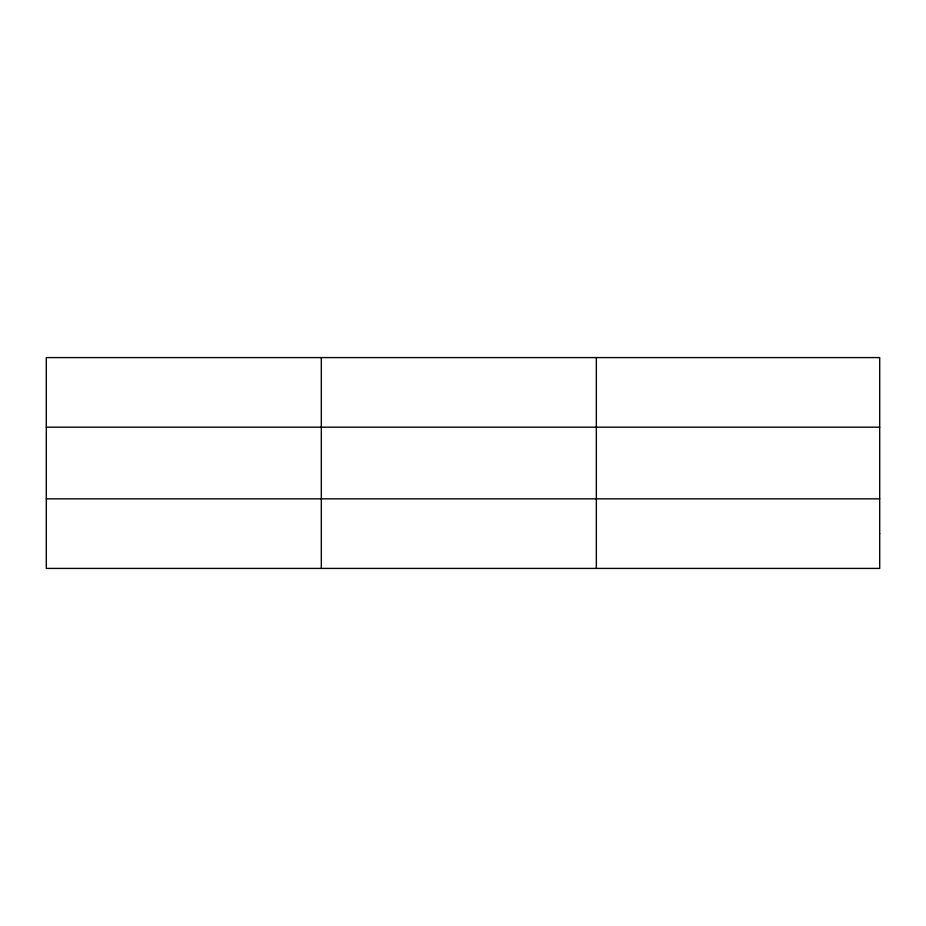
<?xml version="1.0" encoding="UTF-8"?>
<svg xmlns="http://www.w3.org/2000/svg" width="926" height="926" viewBox="0 0 926 926"><rect width="100%" height="100%" fill="white"/><g stroke="black" fill="none" stroke-linecap="round" stroke-linejoin="round"><path stroke-width="1.39" d="M321.322 568.414L321.322 357.586M596.344 568.414L596.344 357.586M46.3 427.164L879.7 427.164M46.3 498.836L879.7 498.836M879.7 533.631L879.7 568.414L46.3 568.414L46.3 357.586L879.7 357.586L879.7 533.631"/></g></svg>
